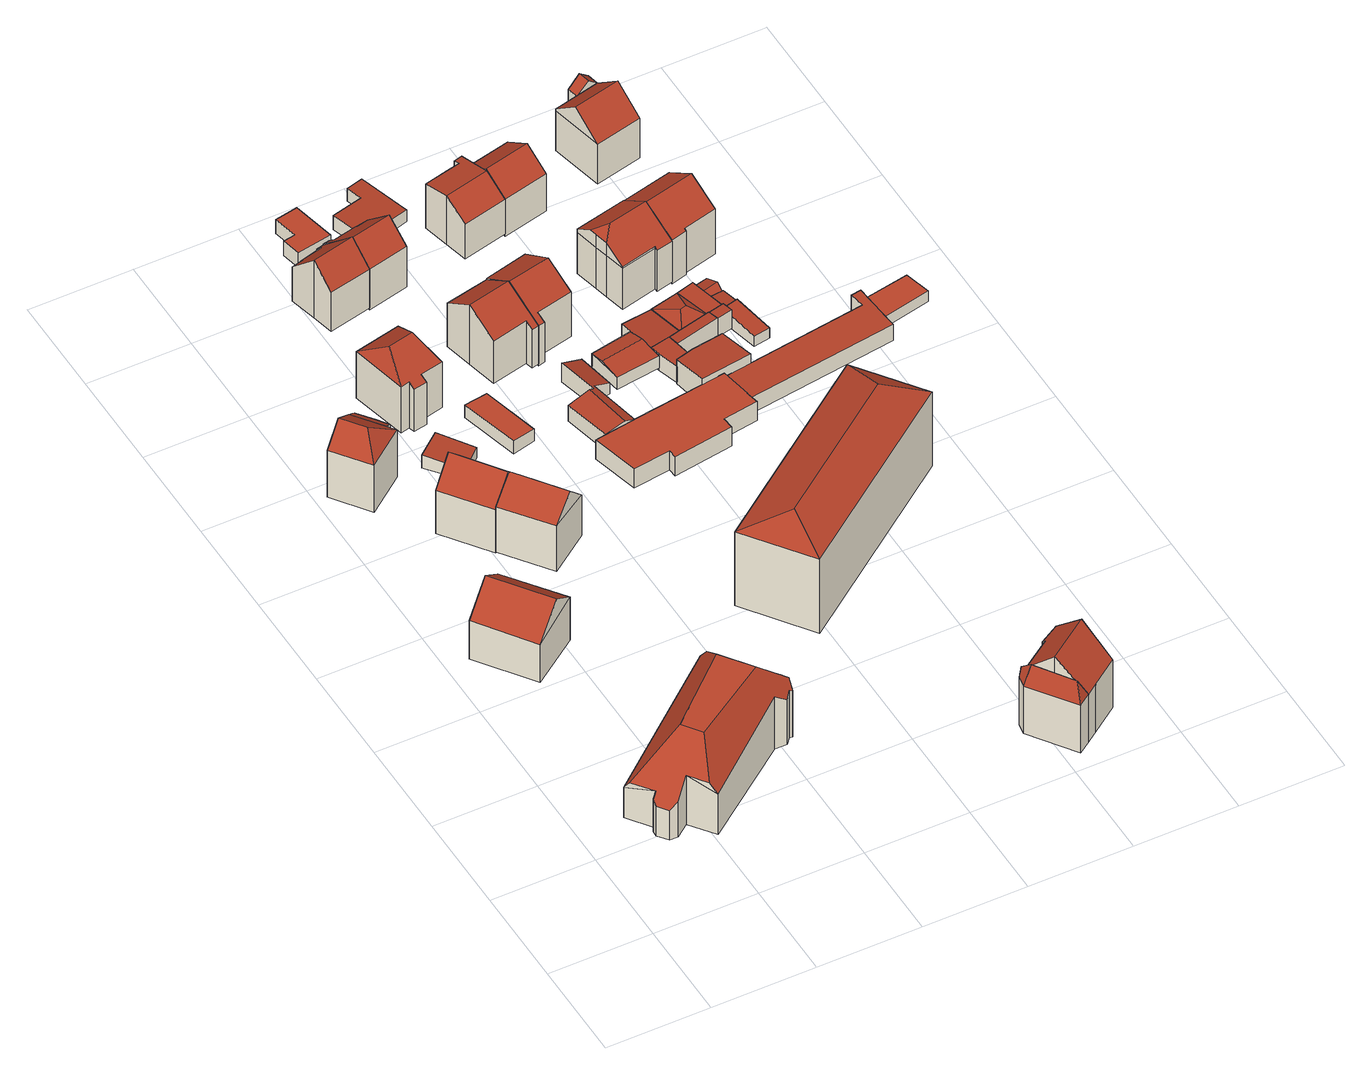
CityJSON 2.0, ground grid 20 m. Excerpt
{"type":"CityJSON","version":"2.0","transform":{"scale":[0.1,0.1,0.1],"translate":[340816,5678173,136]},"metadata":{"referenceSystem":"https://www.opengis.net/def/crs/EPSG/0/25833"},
"CityObjects":{
"building1":{"type":"Building","attributes":{"Dachtyp_tdc":"tdcGableRoof","Gemeindeschluessel":14729160,"Dachneigung":40.89,"QualitaetDacherkennung":69,"Geometrietyp2DReferenz":"3000","function":"31001_9998","roofType":"3100","measuredHeight":14.13},"geometry":[{"type":"MultiSurface","lod":"2","boundaries":[[[0,1,2,3]],[[1,4,5,2]],[[4,6,7,5]],[[6,0,3,7]],[[4,1,8]],[[0,6,9]],[[1,0,9,8]],[[6,4,8,9]],[[3,2,5,7]]],"semantics":{"surfaces":[{"type":"WallSurface"},{"type":"RoofSurface"},{"type":"GroundSurface"}],"values":[0,0,0,0,0,0,1,1,2]}}]},
"building2":{"type":"Building","attributes":{"Dachtyp_tdc":"tdcFreeFormRoof","Gemeindeschluessel":14729160,"Dachneigung":53.56,"QualitaetDacherkennung":32,"Geometrietyp2DReferenz":"3000","function":"31001_9998","roofType":"5000","measuredHeight":16.98},"geometry":[{"type":"MultiSurface","lod":"2","boundaries":[[[10,11,12,13]],[[11,14,15,12]],[[14,16,17,15]],[[16,18,19,17]],[[18,20,21,19]],[[20,22,23,21]],[[22,24,25,23]],[[24,26,27,25]],[[26,28,29,27]],[[28,30,31,29]],[[30,32,33,31]],[[32,34,35,33]],[[34,36,37,35]],[[36,38,39,37]],[[38,40,41,39]],[[40,42,43,41]],[[42,10,13,43]],[[44,10,42,40,38,45,46,47]],[[14,11,44,47,48,49,20,18,16]],[[26,24,22,49,48,50,51,32,30,28]],[[46,45,36,34,51,50]],[[48,47,46,50]],[[11,10,44]],[[38,36,45]],[[22,20,49]],[[34,32,51]],[[13,12,15,17,19,21,23,25,27,29,31,33,35,37,39,41,43]]],"semantics":{"surfaces":[{"type":"WallSurface"},{"type":"RoofSurface"},{"type":"GroundSurface"}],"values":[0,0,0,0,0,0,0,0,0,0,0,0,0,0,0,0,0,1,1,1,1,1,0,0,0,0,2]}}]},
"building3":{"type":"Building","attributes":{"Gemeindeschluessel":14729160,"Geometrietyp2DReferenz":"3000","function":"31001_9998","roofType":"9999"},"children":["building3-1","building3-2"]},
"building3-1":{"type":"BuildingPart","attributes":{"Dachtyp_tdc":"tdcPolyFlatRoof","Dachneigung":34.77,"QualitaetDacherkennung":75,"Geometrietyp2DReferenz":"3000","roofType":"2100","measuredHeight":10.95},"parents":["building3"],"geometry":[{"type":"MultiSurface","lod":"2","boundaries":[[[52,53,54,55]],[[53,56,57,54]],[[56,58,59,57]],[[58,60,61,59]],[[60,62,63,61]],[[52,55,64,65]],[[65,62,60,58,56,53,52]],[[55,54,57,59,61,63,64]],[[64,63,62,65]]],"semantics":{"surfaces":[{"type":"WallSurface"},{"type":"RoofSurface"},{"type":"GroundSurface"},{"type":"ClosureSurface"}],"values":[0,0,0,0,0,0,1,2,3]}}]},
"building3-2":{"type":"BuildingPart","attributes":{"Dachtyp_tdc":"tdcHipAndGableRoof","Dachneigung":35.89,"QualitaetDacherkennung":80,"Geometrietyp2DReferenz":"3000","roofType":"5000","measuredHeight":14.28},"parents":["building3"],"geometry":[{"type":"MultiSurface","lod":"2","boundaries":[[[66,67,68,69]],[[67,70,71,68]],[[70,65,64,71]],[[67,66,72]],[[65,70,73]],[[66,65,73,72]],[[70,67,72,73]],[[64,63,69,68,71]],[[66,69,63,62,65]],[[62,63,64,65]]],"semantics":{"surfaces":[{"type":"WallSurface"},{"type":"RoofSurface"},{"type":"GroundSurface"},{"type":"ClosureSurface"}],"values":[0,0,0,1,0,1,1,2,0,3]}}]},
"building4":{"type":"Building","attributes":{"Dachtyp_tdc":"tdcGableRoof","Gemeindeschluessel":14729160,"Dachneigung":46.58,"QualitaetDacherkennung":58,"Geometrietyp2DReferenz":"3000","function":"31001_9998","roofType":"3100","measuredHeight":14.51},"geometry":[{"type":"MultiSurface","lod":"2","boundaries":[[[74,75,76,77]],[[75,78,79,76]],[[78,80,81,79]],[[80,74,77,81]],[[78,75,82]],[[74,80,83]],[[75,74,83,82]],[[80,78,82,83]],[[77,76,79,81]]],"semantics":{"surfaces":[{"type":"WallSurface"},{"type":"RoofSurface"},{"type":"GroundSurface"}],"values":[0,0,0,0,0,0,1,1,2]}}]},
"building5":{"type":"Building","attributes":{"Dachtyp_tdc":"tdcGableRoof","Gemeindeschluessel":14729160,"Dachneigung":46.2,"QualitaetDacherkennung":52,"Geometrietyp2DReferenz":"3000","function":"31001_9998","roofType":"3100","measuredHeight":14.2},"geometry":[{"type":"MultiSurface","lod":"2","boundaries":[[[84,85,86,87]],[[85,88,89,86]],[[88,90,91,89]],[[90,84,87,91]],[[88,85,92]],[[84,90,93]],[[85,84,93,92]],[[90,88,92,93]],[[87,86,89,91]]],"semantics":{"surfaces":[{"type":"WallSurface"},{"type":"RoofSurface"},{"type":"GroundSurface"}],"values":[0,0,0,0,0,0,1,1,2]}}]},
"building6":{"type":"Building","attributes":{"Dachtyp_tdc":"tdcPolyFlatRoof","Gemeindeschluessel":14729160,"Dachneigung":4.29,"QualitaetDacherkennung":65,"Geometrietyp2DReferenz":"3000","function":"31001_9998","roofType":"2100","measuredHeight":2.98},"geometry":[{"type":"MultiSurface","lod":"2","boundaries":[[[94,95,96,97]],[[95,98,99,96]],[[98,100,101,99]],[[100,94,97,101]],[[100,98,95,94]],[[97,96,99,101]]],"semantics":{"surfaces":[{"type":"WallSurface"},{"type":"RoofSurface"},{"type":"GroundSurface"}],"values":[0,0,0,0,1,2]}}]},
"building7":{"type":"Building","attributes":{"Dachtyp_tdc":"tdcHipRoof","Gemeindeschluessel":14729160,"Dachneigung":33.01,"QualitaetDacherkennung":49,"Geometrietyp2DReferenz":"3000","function":"31001_9998","roofType":"3200","measuredHeight":14.3},"geometry":[{"type":"MultiSurface","lod":"2","boundaries":[[[102,103,104,105]],[[103,106,107,104]],[[106,108,109,107]],[[108,110,111,109]],[[110,112,113,111]],[[112,114,115,113]],[[114,116,117,115]],[[116,102,105,117]],[[112,110,118]],[[108,106,119]],[[110,108,119,118]],[[106,103,102,116,114,112,118,119]],[[105,104,107,109,111,113,115,117]]],"semantics":{"surfaces":[{"type":"WallSurface"},{"type":"RoofSurface"},{"type":"GroundSurface"}],"values":[0,0,0,0,0,0,0,0,1,1,1,1,2]}}]},
"building8":{"type":"Building","attributes":{"Dachtyp_tdc":"tdcPolyFlatRoof","Gemeindeschluessel":14729160,"Dachneigung":2.67,"QualitaetDacherkennung":60,"Geometrietyp2DReferenz":"3000","function":"31001_9998","roofType":"2100","measuredHeight":3.04},"geometry":[{"type":"MultiSurface","lod":"2","boundaries":[[[120,121,122,123]],[[121,124,125,122]],[[124,126,127,125]],[[126,120,123,127]],[[126,124,121,120]],[[123,122,125,127]]],"semantics":{"surfaces":[{"type":"WallSurface"},{"type":"RoofSurface"},{"type":"GroundSurface"}],"values":[0,0,0,0,1,2]}}]},
"building9":{"type":"Building","attributes":{"Dachtyp_tdc":"tdcGableRoof","Gemeindeschluessel":14729160,"Dachneigung":44.81,"QualitaetDacherkennung":80,"Geometrietyp2DReferenz":"3000","function":"31001_9998","roofType":"3100","measuredHeight":13.29},"geometry":[{"type":"MultiSurface","lod":"2","boundaries":[[[128,129,130,131]],[[129,132,133,130]],[[132,134,135,133]],[[134,136,137,135]],[[136,138,139,137]],[[138,140,141,139]],[[140,142,143,141]],[[142,144,145,143]],[[144,146,147,145]],[[146,128,131,147]],[[142,140,138,136]],[[136,134,132,129,128,146,144,142]],[[131,130,133,135,137,139,141,143,145,147]]],"semantics":{"surfaces":[{"type":"WallSurface"},{"type":"RoofSurface"},{"type":"GroundSurface"}],"values":[0,0,0,0,0,0,0,0,0,0,1,1,2]}}]},
"building10":{"type":"Building","attributes":{"Dachtyp_tdc":"tdcPolyFlatRoof","Gemeindeschluessel":14729160,"Dachneigung":2.8,"QualitaetDacherkennung":64,"Geometrietyp2DReferenz":"3000","function":"31001_9998","roofType":"2100","measuredHeight":3.29},"geometry":[{"type":"MultiSurface","lod":"2","boundaries":[[[148,149,150,151]],[[149,152,153,150]],[[152,154,155,153]],[[154,156,157,155]],[[156,158,159,157]],[[158,148,151,159]],[[158,156,154,152,149,148]],[[151,150,153,155,157,159]]],"semantics":{"surfaces":[{"type":"WallSurface"},{"type":"RoofSurface"},{"type":"GroundSurface"}],"values":[0,0,0,0,0,0,1,2]}}]},
"building11":{"type":"Building","attributes":{"Dachtyp_tdc":"tdcGableRoof","Gemeindeschluessel":14729160,"Dachneigung":43.36,"QualitaetDacherkennung":71,"Geometrietyp2DReferenz":"3000","function":"31001_9998","roofType":"3100","measuredHeight":13.62},"geometry":[{"type":"MultiSurface","lod":"2","boundaries":[[[160,161,162,163]],[[161,164,165,162]],[[164,166,167,165]],[[166,168,169,167]],[[168,170,171,169]],[[170,138,172,171]],[[138,173,174,172]],[[173,175,176,174]],[[175,177,178,176]],[[177,160,163,178]],[[173,138,170,168]],[[168,166,164,161,160,177,175,173]],[[163,162,165,167,169,171,172,174,176,178]]],"semantics":{"surfaces":[{"type":"WallSurface"},{"type":"RoofSurface"},{"type":"GroundSurface"}],"values":[0,0,0,0,0,0,0,0,0,0,1,1,2]}}]},
"building12":{"type":"Building","attributes":{"Dachtyp_tdc":"tdcGableRoof","Gemeindeschluessel":14729160,"Dachneigung":33.75,"QualitaetDacherkennung":65,"Geometrietyp2DReferenz":"3000","function":"31001_9998","roofType":"3100","measuredHeight":13.78},"geometry":[{"type":"MultiSurface","lod":"2","boundaries":[[[179,180,181,182]],[[180,183,184,181]],[[183,185,186,184]],[[185,187,188,186]],[[187,189,190,188]],[[189,191,192,190]],[[191,193,194,192]],[[193,179,182,194]],[[189,187,185,183,180,179]],[[179,193,191,189]],[[182,181,184,186,188,190,192,194]]],"semantics":{"surfaces":[{"type":"WallSurface"},{"type":"RoofSurface"},{"type":"GroundSurface"}],"values":[0,0,0,0,0,0,0,0,1,1,2]}}]},
"building13":{"type":"Building","attributes":{"Dachtyp_tdc":"tdcFreeFormRoof","Gemeindeschluessel":14729160,"Dachneigung":22.26,"QualitaetDacherkennung":29,"Geometrietyp2DReferenz":"3000","function":"31001_9998","roofType":"5000","measuredHeight":4.61},"geometry":[{"type":"MultiSurface","lod":"2","boundaries":[[[195,196,197,198]],[[196,199,200,197]],[[199,201,202,200]],[[201,203,204,202]],[[203,205,206,204]],[[205,207,208,206]],[[207,209,210,208]],[[209,195,198,210]],[[209,207,205,203,201,211,212,195]],[[196,212,211,199]],[[196,195,212]],[[201,199,211]],[[198,197,200,202,204,206,208,210]]],"semantics":{"surfaces":[{"type":"WallSurface"},{"type":"RoofSurface"},{"type":"GroundSurface"}],"values":[0,0,0,0,0,0,0,0,1,1,0,0,2]}}]},
"building14":{"type":"Building","attributes":{"Gemeindeschluessel":14729160,"Geometrietyp2DReferenz":"3000","function":"31001_9998","roofType":"9999"},"children":["building14-1","building14-2"]},
"building14-1":{"type":"BuildingPart","attributes":{"Dachtyp_tdc":"tdcGableRoof","Dachneigung":43.07,"QualitaetDacherkennung":55,"Geometrietyp2DReferenz":"3000","roofType":"3100","measuredHeight":16.84},"parents":["building14"],"geometry":[{"type":"MultiSurface","lod":"2","boundaries":[[[213,214,215,216]],[[214,217,218,215]],[[217,219,220,218]],[[219,221,222,220]],[[221,223,224,222]],[[225,226,227,228,229]],[[226,213,216,227]],[[230,231,223,221,219,217]],[[217,214,213,226,225,230]],[[216,215,218,220,222,224,232,228,227]],[[233,231,230]],[[232,224,223,231,233]],[[225,229,233,230]],[[232,233,229,228]]],"semantics":{"surfaces":[{"type":"WallSurface"},{"type":"RoofSurface"},{"type":"GroundSurface"},{"type":"ClosureSurface"}],"values":[0,0,0,0,0,0,0,1,1,2,0,3,0,3]}}]},
"building14-2":{"type":"BuildingPart","attributes":{"Dachtyp_tdc":"tdcFreeFormRoof","Dachneigung":68.53,"QualitaetDacherkennung":20,"Geometrietyp2DReferenz":"3000","roofType":"5000","measuredHeight":14.91},"parents":["building14"],"geometry":[{"type":"MultiSurface","lod":"2","boundaries":[[[234,235,236,237]],[[235,238,239,236]],[[238,229,228,239]],[[240,241,242,224,223]],[[241,234,237,242]],[[243,244,235,234]],[[245,243,234,241]],[[241,240,245]],[[240,231,233,229,238,244,243,245]],[[235,244,238]],[[237,236,239,228,232,224,242]],[[223,231,240]],[[224,232,233,231,223]],[[232,228,229,233]]],"semantics":{"surfaces":[{"type":"WallSurface"},{"type":"RoofSurface"},{"type":"GroundSurface"},{"type":"ClosureSurface"}],"values":[0,0,0,0,0,1,1,1,1,0,2,0,3,3]}}]},
"building15":{"type":"Building","attributes":{"Dachtyp_tdc":"tdcPolyFlatRoof","Gemeindeschluessel":14729160,"Dachneigung":3.52,"QualitaetDacherkennung":74,"Geometrietyp2DReferenz":"3000","function":"31001_9998","roofType":"2100","measuredHeight":3.29},"geometry":[{"type":"MultiSurface","lod":"2","boundaries":[[[246,247,248,249]],[[247,250,251,248]],[[250,252,253,251]],[[252,254,255,253]],[[254,256,257,255]],[[256,246,249,257]],[[256,254,252,250,247,246]],[[249,248,251,253,255,257]]],"semantics":{"surfaces":[{"type":"WallSurface"},{"type":"RoofSurface"},{"type":"GroundSurface"}],"values":[0,0,0,0,0,0,1,2]}}]},
"building16":{"type":"Building","attributes":{"Dachtyp_tdc":"tdcGableRoof","Gemeindeschluessel":14729160,"Dachneigung":33.79,"QualitaetDacherkennung":67,"Geometrietyp2DReferenz":"3000","function":"31001_9998","roofType":"3100","measuredHeight":14.1},"geometry":[{"type":"MultiSurface","lod":"2","boundaries":[[[258,180,259,260]],[[180,261,262,259]],[[261,263,264,262]],[[263,265,266,264]],[[265,267,268,266]],[[267,269,270,268]],[[269,271,272,270]],[[271,258,260,272]],[[267,265,263,261]],[[261,180,258,271,269,267]],[[260,259,262,264,266,268,270,272]]],"semantics":{"surfaces":[{"type":"WallSurface"},{"type":"RoofSurface"},{"type":"GroundSurface"}],"values":[0,0,0,0,0,0,0,0,1,1,2]}}]},
"building17":{"type":"Building","attributes":{"Dachtyp_tdc":"tdcHipRoof","Gemeindeschluessel":14729160,"Dachneigung":21.82,"QualitaetDacherkennung":71,"Geometrietyp2DReferenz":"3000","function":"31001_9998","roofType":"3200","measuredHeight":20.17},"geometry":[{"type":"MultiSurface","lod":"2","boundaries":[[[273,274,275,276]],[[274,277,278,275]],[[277,279,280,278]],[[279,273,276,280]],[[277,274,281]],[[273,279,282]],[[274,273,282,281]],[[279,277,281,282]],[[276,275,278,280]]],"semantics":{"surfaces":[{"type":"WallSurface"},{"type":"RoofSurface"},{"type":"GroundSurface"}],"values":[0,0,0,0,1,1,1,1,2]}}]},
"building18":{"type":"Building","attributes":{"Dachtyp_tdc":"tdcFreeFormRoof","Gemeindeschluessel":14729160,"Dachneigung":13.32,"QualitaetDacherkennung":89,"Geometrietyp2DReferenz":"3000","function":"31001_9998","roofType":"5000","measuredHeight":3.74},"geometry":[{"type":"MultiSurface","lod":"2","boundaries":[[[283,284,285,286]],[[284,287,288,285]],[[287,289,290,288]],[[289,291,292,290]],[[291,283,286,292]],[[293,294,284,283]],[[291,289,287,294,293]],[[287,284,294]],[[283,291,293]],[[286,285,288,290,292]]],"semantics":{"surfaces":[{"type":"WallSurface"},{"type":"RoofSurface"},{"type":"GroundSurface"}],"values":[0,0,0,0,0,1,1,0,0,2]}}]},
"building19":{"type":"Building","attributes":{"Dachtyp_tdc":"tdcGableRoof","Gemeindeschluessel":14729160,"Dachneigung":35.58,"QualitaetDacherkennung":73,"Geometrietyp2DReferenz":"3000","function":"31001_9998","roofType":"3100","measuredHeight":11.28},"geometry":[{"type":"MultiSurface","lod":"2","boundaries":[[[295,296,297,298]],[[296,299,300,297]],[[299,301,302,300]],[[301,303,304,302]],[[303,305,306,304]],[[305,307,308,306]],[[307,309,310,308]],[[309,311,312,310]],[[311,295,298,312]],[[307,305,303,301]],[[301,299,296,295,311,309,307]],[[298,297,300,302,304,306,308,310,312]]],"semantics":{"surfaces":[{"type":"WallSurface"},{"type":"RoofSurface"},{"type":"GroundSurface"}],"values":[0,0,0,0,0,0,0,0,0,1,1,2]}}]},
"building20":{"type":"Building","attributes":{"Dachtyp_tdc":"tdcPolyFlatRoof","Gemeindeschluessel":14729160,"Dachneigung":3.15,"QualitaetDacherkennung":75,"Geometrietyp2DReferenz":"3000","function":"31001_9998","roofType":"2100","measuredHeight":4.09},"geometry":[{"type":"MultiSurface","lod":"2","boundaries":[[[313,314,315,316]],[[314,317,318,315]],[[317,319,320,318]],[[319,321,322,320]],[[321,323,324,322]],[[323,313,316,324]],[[323,321,319,317,314,313]],[[316,315,318,320,322,324]]],"semantics":{"surfaces":[{"type":"WallSurface"},{"type":"RoofSurface"},{"type":"GroundSurface"}],"values":[0,0,0,0,0,0,1,2]}}]},
"building21":{"type":"Building","attributes":{"Dachtyp_tdc":"tdcPolyFlatRoof","Gemeindeschluessel":14729160,"Dachneigung":7.45,"QualitaetDacherkennung":68,"Geometrietyp2DReferenz":"3000","function":"31001_9998","roofType":"2100","measuredHeight":4.05},"geometry":[{"type":"MultiSurface","lod":"2","boundaries":[[[325,326,327,328]],[[326,329,330,327]],[[329,331,332,330]],[[331,333,334,332]],[[333,335,336,334]],[[335,325,328,336]],[[335,333,331,329,326,325]],[[328,327,330,332,334,336]]],"semantics":{"surfaces":[{"type":"WallSurface"},{"type":"RoofSurface"},{"type":"GroundSurface"}],"values":[0,0,0,0,0,0,1,2]}}]},
"building22":{"type":"Building","attributes":{"Dachtyp_tdc":"tdcPolyFlatRoof","Gemeindeschluessel":14729160,"Dachneigung":3.85,"QualitaetDacherkennung":82,"Geometrietyp2DReferenz":"3000","function":"31001_9998","roofType":"2100","measuredHeight":6.1},"geometry":[{"type":"MultiSurface","lod":"2","boundaries":[[[337,338,339,340]],[[338,341,342,339]],[[341,343,344,342]],[[343,345,346,344]],[[345,337,340,346]],[[345,343,341,338,337]],[[340,339,342,344,346]]],"semantics":{"surfaces":[{"type":"WallSurface"},{"type":"RoofSurface"},{"type":"GroundSurface"}],"values":[0,0,0,0,0,1,2]}}]},
"building23":{"type":"Building","attributes":{"Dachtyp_tdc":"tdcPolyFlatRoof","Gemeindeschluessel":14729160,"Dachneigung":2.97,"QualitaetDacherkennung":69,"Geometrietyp2DReferenz":"3000","function":"31001_9998","roofType":"2100","measuredHeight":4.21},"geometry":[{"type":"MultiSurface","lod":"2","boundaries":[[[347,348,336,349]],[[348,350,334,336]],[[350,351,352,334]],[[351,353,354,352]],[[353,347,349,354]],[[353,351,350,348,347]],[[349,336,334,352,354]]],"semantics":{"surfaces":[{"type":"WallSurface"},{"type":"RoofSurface"},{"type":"GroundSurface"}],"values":[0,0,0,0,0,1,2]}}]},
"building24":{"type":"Building","attributes":{"Dachtyp_tdc":"tdcGableRoof","Gemeindeschluessel":14729160,"Dachneigung":33.28,"QualitaetDacherkennung":82,"Geometrietyp2DReferenz":"3000","function":"31001_9998","roofType":"3100","measuredHeight":12.04},"geometry":[{"type":"MultiSurface","lod":"2","boundaries":[[[355,356,357,358]],[[356,359,360,357]],[[359,361,362,360]],[[361,303,363,362]],[[303,364,365,363]],[[364,366,367,365]],[[366,368,369,367]],[[368,355,358,369]],[[364,303,361,359]],[[359,356,355,368,366,364]],[[358,357,360,362,363,365,367,369]]],"semantics":{"surfaces":[{"type":"WallSurface"},{"type":"RoofSurface"},{"type":"GroundSurface"}],"values":[0,0,0,0,0,0,0,0,1,1,2]}}]},
"building25":{"type":"Building","attributes":{"Gemeindeschluessel":14729160,"QualitaetDacherkennung":100,"Geometrietyp2DReferenz":"3000","function":"31001_9998","roofType":"9999"},"children":["building25-1","building25-2","building25-3"]},
"building25-1":{"type":"BuildingPart","attributes":{"Dachtyp_tdc":"tdcPolyFlatRoof","Dachneigung":0,"QualitaetDacherkennung":100,"Geometrietyp2DReferenz":"3000","roofType":"1000","measuredHeight":4.34},"parents":["building25"],"geometry":[{"type":"MultiSurface","lod":"2","boundaries":[[[370,196,371,372]],[[196,373,374,371]],[[373,375,376,374]],[[375,377,378,379,376]],[[380,381,382,383,384]],[[381,385,386,382]],[[385,387,388,386]],[[387,389,390,388]],[[389,391,392,390]],[[391,393,394,392]],[[393,395,396,394]],[[395,397,398,396]],[[397,370,372,398]],[[397,395,393,391,389,387,385,381,380,377,375,373,196,370]],[[372,371,374,376,379,383,382,386,388,390,392,394,396,398]],[[384,378,377,380]],[[384,383,379,378]]],"semantics":{"surfaces":[{"type":"WallSurface"},{"type":"RoofSurface"},{"type":"GroundSurface"},{"type":"ClosureSurface"}],"values":[0,0,0,0,0,0,0,0,0,0,0,0,0,1,2,0,3]}}]},
"building25-2":{"type":"BuildingPart","attributes":{"Dachtyp_tdc":"tdcLeanToRoof","Dachneigung":0,"QualitaetDacherkennung":100,"Geometrietyp2DReferenz":"3000","roofType":"2100","measuredHeight":2.54},"parents":["building25"],"geometry":[{"type":"MultiSurface","lod":"2","boundaries":[[[399,400,401,402,403]],[[400,404,405,401]],[[404,406,407,408,405]],[[406,404,400,399]],[[402,401,405,408]],[[402,408,407,403]],[[403,407,406,399]]],"semantics":{"surfaces":[{"type":"WallSurface"},{"type":"RoofSurface"},{"type":"GroundSurface"},{"type":"ClosureSurface"}],"values":[0,0,0,1,2,0,3]}}]},
"building25-3":{"type":"BuildingPart","attributes":{"Dachtyp_tdc":"tdcLeanToRoof","Dachneigung":5.63,"QualitaetDacherkennung":100,"Geometrietyp2DReferenz":"3000","roofType":"2100","measuredHeight":4.59},"parents":["building25"],"geometry":[{"type":"MultiSurface","lod":"2","boundaries":[[[409,410,411,407,406]],[[410,384,383,412,411]],[[378,413,414,415,379]],[[413,416,417,414]],[[416,418,419,417]],[[418,420,399,403,419]],[[420,418,416,413,378,384,410,409]],[[407,411,412,415,414,417,419,403]],[[415,412,383,379]],[[379,383,384,378]],[[409,406,399,420]],[[406,407,403,399]]],"semantics":{"surfaces":[{"type":"WallSurface"},{"type":"RoofSurface"},{"type":"GroundSurface"},{"type":"ClosureSurface"}],"values":[0,0,0,0,0,0,1,2,0,3,0,3]}}]},
"building26":{"type":"Building","attributes":{"Dachtyp_tdc":"tdcHipRoof","Gemeindeschluessel":14729160,"Dachneigung":10.91,"QualitaetDacherkennung":66,"Geometrietyp2DReferenz":"3000","function":"31001_9998","roofType":"3200","measuredHeight":4.16},"geometry":[{"type":"MultiSurface","lod":"2","boundaries":[[[421,422,423,424]],[[422,425,426,423]],[[425,427,428,426]],[[427,421,424,428]],[[425,422,429]],[[421,427,430]],[[422,421,430,429]],[[427,425,429,430]],[[424,423,426,428]]],"semantics":{"surfaces":[{"type":"WallSurface"},{"type":"RoofSurface"},{"type":"GroundSurface"}],"values":[0,0,0,0,1,1,1,1,2]}}]},
"building27":{"type":"Building","attributes":{"Dachtyp_tdc":"tdcFreeFormRoof","Gemeindeschluessel":14729160,"Dachneigung":34.92,"QualitaetDacherkennung":60,"Geometrietyp2DReferenz":"3000","function":"31001_9998","roofType":"5000","measuredHeight":14.08},"geometry":[{"type":"MultiSurface","lod":"2","boundaries":[[[431,432,433,434]],[[432,435,436,433]],[[435,437,438,436]],[[437,439,440,438]],[[439,441,442,440]],[[441,443,444,442]],[[443,445,446,444]],[[445,447,448,446]],[[447,431,434,448]],[[449,450,451,452]],[[431,447,453,452,451,454,455]],[[456,457,449,452,453]],[[441,457,456,443]],[[443,456,453,445]],[[431,455,432]],[[432,455,454,435]],[[435,454,451,437]],[[445,453,447]],[[437,451,450,439]],[[439,450,449,457,441]],[[434,433,436,438,440,442,444,446,448]]],"semantics":{"surfaces":[{"type":"WallSurface"},{"type":"RoofSurface"},{"type":"GroundSurface"}],"values":[0,0,0,0,0,0,0,0,0,1,1,1,0,0,0,0,0,0,0,0,2]}}]},
"building28":{"type":"Building","attributes":{"Dachtyp_tdc":"tdcPolyFlatRoof","Gemeindeschluessel":14729160,"Dachneigung":3.03,"QualitaetDacherkennung":77,"Geometrietyp2DReferenz":"3000","function":"31001_9998","roofType":"2100","measuredHeight":4.38},"geometry":[{"type":"MultiSurface","lod":"2","boundaries":[[[458,459,460,461]],[[459,462,463,460]],[[462,464,424,463]],[[464,458,461,424]],[[464,462,459,458]],[[461,460,463,424]]],"semantics":{"surfaces":[{"type":"WallSurface"},{"type":"RoofSurface"},{"type":"GroundSurface"}],"values":[0,0,0,0,1,2]}}]},
"building29":{"type":"Building","attributes":{"Dachtyp_tdc":"tdcPolyFlatRoof","Gemeindeschluessel":14729160,"Dachneigung":4.1,"QualitaetDacherkennung":76,"Geometrietyp2DReferenz":"3000","function":"31001_9998","roofType":"2100","measuredHeight":3.85},"geometry":[{"type":"MultiSurface","lod":"2","boundaries":[[[465,466,467,468]],[[466,427,469,467]],[[427,470,471,469]],[[470,472,473,471]],[[472,474,475,473]],[[474,465,468,475]],[[474,472,470,427,466,465]],[[468,467,469,471,473,475]]],"semantics":{"surfaces":[{"type":"WallSurface"},{"type":"RoofSurface"},{"type":"GroundSurface"}],"values":[0,0,0,0,0,0,1,2]}}]},
"building30":{"type":"Building","attributes":{"Dachtyp_tdc":"tdcPolyFlatRoof","Gemeindeschluessel":14729160,"Dachneigung":7.69,"QualitaetDacherkennung":52,"Geometrietyp2DReferenz":"3000","function":"31001_9998","roofType":"2100","measuredHeight":3.36},"geometry":[{"type":"MultiSurface","lod":"2","boundaries":[[[476,477,468,478]],[[477,479,480,468]],[[479,481,482,480]],[[481,483,484,482]],[[483,476,478,484]],[[483,481,479,477,476]],[[478,468,480,482,484]]],"semantics":{"surfaces":[{"type":"WallSurface"},{"type":"RoofSurface"},{"type":"GroundSurface"}],"values":[0,0,0,0,0,1,2]}}]},
"building31":{"type":"Building","attributes":{"Dachtyp_tdc":"tdcPolyFlatRoof","Gemeindeschluessel":14729160,"Dachneigung":7.83,"QualitaetDacherkennung":71,"Geometrietyp2DReferenz":"3000","function":"31001_9998","roofType":"2100","measuredHeight":3.53},"geometry":[{"type":"MultiSurface","lod":"2","boundaries":[[[485,486,487,488]],[[486,489,490,487]],[[489,491,492,490]],[[491,485,488,492]],[[491,489,486,485]],[[488,487,490,492]]],"semantics":{"surfaces":[{"type":"WallSurface"},{"type":"RoofSurface"},{"type":"GroundSurface"}],"values":[0,0,0,0,1,2]}}]},
"building32":{"type":"Building","attributes":{"Dachtyp_tdc":"tdcFreeFormRoof","Gemeindeschluessel":14729160,"Dachneigung":21.86,"QualitaetDacherkennung":20,"Geometrietyp2DReferenz":"3000","function":"31001_9998","roofType":"5000","measuredHeight":3.97},"geometry":[{"type":"MultiSurface","lod":"2","boundaries":[[[493,494,490,492]],[[494,495,496,490]],[[495,497,498,496]],[[497,499,500,498]],[[499,493,492,500]],[[494,493,501,502,495]],[[502,501,499,497]],[[493,499,501]],[[497,495,502]],[[492,490,496,498,500]]],"semantics":{"surfaces":[{"type":"WallSurface"},{"type":"RoofSurface"},{"type":"GroundSurface"}],"values":[0,0,0,0,0,1,1,0,0,2]}}]},
"building33":{"type":"Building","attributes":{"Dachtyp_tdc":"tdcGableRoof","Gemeindeschluessel":14729160,"Dachneigung":33.58,"QualitaetDacherkennung":62,"Geometrietyp2DReferenz":"3000","function":"31001_9998","roofType":"3100","measuredHeight":14.38},"geometry":[{"type":"MultiSurface","lod":"2","boundaries":[[[503,504,505,506]],[[504,507,508,505]],[[507,509,510,508]],[[509,511,512,510]],[[511,513,514,512]],[[513,515,516,514]],[[515,517,518,516]],[[517,503,506,518]],[[513,511,509,507]],[[507,504,503,517,515,513]],[[506,505,508,510,512,514,516,518]]],"semantics":{"surfaces":[{"type":"WallSurface"},{"type":"RoofSurface"},{"type":"GroundSurface"}],"values":[0,0,0,0,0,0,0,0,1,1,2]}}]},
"building34":{"type":"Building","attributes":{"Gemeindeschluessel":14729160,"Geometrietyp2DReferenz":"3000","function":"31001_9998","roofType":"9999"},"children":["building34-1","building34-2"]},
"building34-1":{"type":"BuildingPart","attributes":{"Dachtyp_tdc":"tdcGableRoof","Dachneigung":39.3,"QualitaetDacherkennung":69,"Geometrietyp2DReferenz":"3000","roofType":"3100","measuredHeight":13.78},"parents":["building34"],"geometry":[{"type":"MultiSurface","lod":"2","boundaries":[[[519,520,521,522]],[[520,523,524,521]],[[525,526,527,528]],[[526,519,522,527]],[[519,526,529,530]],[[531,532,533,534,530,529]],[[520,534,533,535,523]],[[519,530,534,520]],[[525,531,529,526]],[[522,521,524,528,527]],[[528,524,523,525]],[[532,535,533]],[[523,535,532,531,525]]],"semantics":{"surfaces":[{"type":"WallSurface"},{"type":"RoofSurface"},{"type":"GroundSurface"},{"type":"ClosureSurface"}],"values":[0,0,0,0,1,1,0,0,0,2,3,0,3]}}]},
"building34-2":{"type":"BuildingPart","attributes":{"Dachtyp_tdc":"tdcGableRoof","Dachneigung":40.05,"QualitaetDacherkennung":56,"Geometrietyp2DReferenz":"3000","roofType":"3100","measuredHeight":11.45},"parents":["building34"],"geometry":[{"type":"MultiSurface","lod":"2","boundaries":[[[535,536,537,524,523]],[[536,538,539,537]],[[538,540,531,525,528,539]],[[538,536,541]],[[535,532,540,542]],[[536,535,542,541]],[[540,538,541,542]],[[524,537,539,528]],[[532,531,540]],[[523,524,528,525]],[[535,523,525,531,532]]],"semantics":{"surfaces":[{"type":"WallSurface"},{"type":"RoofSurface"},{"type":"GroundSurface"},{"type":"ClosureSurface"}],"values":[0,0,0,0,0,1,1,2,0,3,3]}}]}
},
"vertices":[
[96,566,146],[20,672,147],[20,672,58],[96,566,58],[109,736,159],[109,736,58],[188,631,158],[188,631,58],[69,707,199],[146,601,199],
[410,294,158],[407,261,154],[407,261,48],[410,294,48],[401,261,158],[401,261,48],[390,249,152],[390,249,48],[367,250,169],[367,250,48],[187,116,141],[187,116,48],[152,163,161],[152,163,48],[126,143,129],[126,143,48],[110,143,116],[110,143,48],[95,163,116],[95,163,48],[96,174,124],[96,174,48],[104,180,133],[104,180,48],[69,227,118],[69,227,48],[312,407,155],[312,407,48],[378,317,171],[378,317,48],[399,313,157],[399,313,48],[405,295,163],[405,295,48],[409,277,171],[319,397,171],[307,341,218],[350,283,218],[201,190,215],[178,129,161],[175,226,215],[75,218,133],
[84,1194,151],[89,1196,148],[89,1196,51],[84,1194,51],[113,1165,148],[113,1165,51],[128,1143,148],[128,1143,51],[120,1137,155],[120,1137,51],[113,1132,161],[113,1132,51],[73,1186,51],[73,1186,161],
[126,1115,161],[52,1060,160],[52,1060,51],[126,1115,51],[1,1129,160],[1,1129,51],[69,1114,194],[37,1157,194],
[184,881,148],[119,970,148],[119,970,48],[184,881,48],[197,1027,143],[197,1027,48],[262,938,143],[262,938,48],[159,999,193],[224,910,193],
[251,792,156],[184,881,155],[184,881,50],[251,792,50],[262,938,144],[262,938,50],[328,847,145],[328,847,50],[225,911,192],[292,821,192],
[220,1156,76],[266,1097,70],[266,1097,46],[220,1156,46],[224,1058,70],[224,1058,46],[174,1119,76],[174,1119,46],
[210,1210,134],[207,1222,142],[207,1222,36],[210,1210,36],[189,1218,142],[189,1218,36],[164,1327,143],[164,1327,36],[254,1347,143],[254,1347,36],[278,1238,142],[278,1238,36],[233,1228,142],[233,1228,36],[236,1215,134],[236,1215,36],[250,1290,179],[200,1279,179],
[373,1094,65],[329,1083,67],[329,1083,37],[373,1094,37],[299,1198,67],[299,1198,37],[345,1206,65],[345,1206,37],
[205,1594,106],[250,1605,106],[250,1605,33],[205,1594,33],[248,1617,94],[248,1617,33],[262,1620,94],[262,1620,33],[278,1549,166],[278,1549,33],[287,1506,123],[287,1506,33],[205,1488,123],[205,1488,33],[195,1530,166],[195,1530,33],[183,1583,112],[183,1583,33],[206,1589,112],[206,1589,33],
[299,1663,63],[230,1648,66],[230,1648,33],[299,1663,33],[222,1685,66],[222,1685,33],[246,1690,65],[246,1690,33],[236,1737,65],[236,1737,33],[281,1747,63],[281,1747,33],
[278,1610,108],[322,1620,108],[322,1620,29],[278,1610,29],[323,1614,114],[323,1614,29],[345,1619,114],[345,1619,29],[357,1566,165],[357,1566,29],[367,1524,123],[367,1524,29],[287,1506,29],[278,1548,165],[278,1548,29],[262,1620,96],[262,1620,29],[275,1623,96],[275,1623,29],
[456,1334,164],[473,1261,114],[473,1261,26],[456,1334,26],[459,1258,114],[459,1258,26],[456,1272,124],[456,1272,26],[385,1256,124],[385,1256,26],[372,1315,164],[372,1315,26],[360,1370,127],[360,1370,26],[444,1388,127],[444,1388,26],
[533,1037,61],[473,1028,62],[473,1028,24],[533,1037,24],[452,1120,61],[452,1120,24],[506,1130,66],[506,1130,24],[487,1207,68],[487,1207,24],[530,1215,50],[530,1215,24],[544,1144,49],[544,1144,24],[511,1138,63],[511,1138,24],[497,1128,70],[513,1034,70],
[828,167,151],[864,184,157],[864,184,35],[828,167,35],[886,136,204],[886,136,35],[914,79,145],[914,79,35],[861,41,145],[861,41,35],[839,26,144],[839,26,35],[773,122,156],[831,161,157],[831,161,35],[773,122,35],[773,122,145],[803,78,204],[838,26,145],[803,78,35],[803,78,145],
[754,95,145],[757,117,145],[757,117,35],[754,95,35],[770,126,145],[770,126,35],[839,26,145],[815,9,145],[815,9,35],[770,99,184],[764,122,163],[819,29,183],
[445,1666,50],[350,1638,56],[350,1638,23],[445,1666,23],[329,1708,56],[329,1708,23],[391,1726,52],[391,1726,23],[382,1757,52],[382,1757,23],[415,1767,50],[415,1767,23],
[486,1264,114],[473,1261,22],[486,1264,22],[457,1333,163],[457,1333,22],[444,1388,130],[444,1388,22],[528,1408,130],[528,1408,22],[541,1352,163],[541,1352,22],[554,1296,125],[554,1296,22],[482,1280,125],[482,1280,22],
[935,743,188],[580,483,188],[580,483,17],[935,743,17],[488,609,187],[488,609,17],[843,869,187],[843,869,17],[586,582,218],[851,776,218],
[550,1217,52],[631,1232,52],[631,1232,21],[550,1217,21],[642,1180,53],[642,1180,21],[647,1161,49],[647,1161,21],[561,1150,49],[561,1150,21],[554,1188,58],[637,1202,58],
[539,1657,122],[536,1668,120],[536,1668,19],[539,1657,19],[552,1672,120],[552,1672,19],[566,1610,132],[566,1610,19],[576,1565,99],[576,1565,19],[489,1545,99],[489,1545,19],[479,1590,132],[479,1590,19],[467,1641,122],[467,1641,19],[522,1653,122],[522,1653,19],
[659,1122,52],[647,1161,54],[647,1161,15],[659,1122,15],[642,1180,55],[642,1180,15],[680,1188,55],[680,1188,15],[685,1167,54],[685,1167,15],[693,1131,52],[693,1131,15],
[642,1180,54],[631,1232,54],[631,1232,13],[642,1180,13],[626,1253,54],[626,1253,13],[690,1268,45],[690,1268,13],[708,1195,45],[708,1195,13],[680,1188,49],[680,1188,13],
[770,1070,74],[671,1056,74],[671,1056,13],[770,1070,13],[659,1122,69],[659,1122,13],[693,1131,69],[693,1131,13],[755,1140,69],[755,1140,13],
[685,1167,55],[680,1188,54],[685,1167,13],[708,1195,54],[767,1209,54],[767,1209,13],[772,1188,55],[772,1188,13],
[569,1664,102],[644,1681,102],[644,1681,14],[569,1664,14],[655,1633,134],[655,1633,14],[665,1585,100],[665,1585,14],[576,1565,14],[566,1613,134],[566,1613,14],[552,1672,94],[552,1672,14],[567,1675,94],[567,1675,14],
[452,1025,62],[473,1028,18],[452,1025,18],[533,1037,62],[533,1037,18],[671,1056,62],[671,1056,18],[716,1062,62],[716,1062,53],[716,1062,18],[727,1001,62],[726,1001,62],[726,1001,18],[727,1001,18],[727,1001,47],[731,976,62],[731,976,18],[663,966,62],[663,966,18],[665,943,62],[665,943,18],[549,926,62],[549,926,18],[547,943,62],[547,943,18],[475,933,62],[475,933,18],[452,1024,62],[452,1024,18],
[1012,1132,31],[1109,1149,31],[1109,1149,6],[1012,1132,6],[1012,1132,10],[1122,1099,31],[1122,1099,6],[1020,1077,31],[1020,1077,10],[1020,1077,6],
[1020,1077,50],[1025,1042,47],[1025,1042,10],[727,1001,10],[770,1070,53],[770,1070,10],[716,1062,10],[999,1102,53],[999,1102,10],[993,1129,56],[993,1129,10],[1012,1132,56],
[767,1209,46],[708,1195,46],[708,1195,11],[767,1209,11],[690,1268,46],[690,1268,11],[747,1282,45],[747,1282,11],[729,1238,53],[742,1241,53],
[736,1331,107],[735,1337,107],[735,1337,12],[736,1331,12],[665,1320,107],[665,1320,12],[656,1359,107],[656,1359,12],[650,1385,107],[650,1385,12],[640,1432,107],[640,1432,12],[740,1455,107],[740,1455,12],[753,1402,107],[753,1402,12],[768,1338,107],[768,1338,12],[647,1399,138],[650,1385,138],[656,1359,138],[675,1384,152],[753,1402,152],[665,1320,111],[735,1337,111],[740,1455,115],[640,1432,115],
[798,1216,53],[803,1195,54],[803,1195,11],[798,1216,11],[772,1188,54],[772,1188,11],[767,1209,53],
[798,1216,48],[767,1209,45],[767,1209,9],[798,1216,9],[747,1282,9],[780,1289,48],[780,1289,9],[789,1253,48],[789,1253,9],[790,1249,48],[790,1249,9],
[803,1195,40],[798,1216,43],[803,1195,9],[828,1223,43],[828,1223,9],[848,1147,32],[848,1147,9],[816,1141,32],[816,1141,9],
[828,1223,39],[798,1216,44],[798,1216,8],[828,1223,8],[790,1249,44],[790,1249,8],[820,1256,39],[820,1256,8],
[820,1256,32],[790,1249,32],[789,1253,37],[789,1253,8],[780,1289,37],[780,1289,8],[811,1297,36],[811,1297,8],[817,1271,47],[787,1263,47],
[799,1346,109],[768,1338,109],[768,1338,8],[799,1346,8],[753,1401,151],[753,1401,8],[740,1455,114],[740,1455,8],[839,1478,114],[839,1478,8],[852,1424,151],[852,1424,8],[865,1366,112],[865,1366,8],[798,1350,112],[798,1350,8],
[775,1608,97],[752,1712,97],[752,1712,5],[775,1608,5],[799,1723,97],[799,1723,5],[842,1733,97],[866,1629,97],[866,1629,5],[842,1733,5],[854,1683,143],[763,1663,143],[842,1733,101],[825,1729,101],[799,1723,101],[752,1712,101],[799,1723,99],
[794,1745,99],[794,1745,5],[837,1755,102],[837,1755,5],[842,1733,102],[818,1751,119],[823,1728,119]
]}
